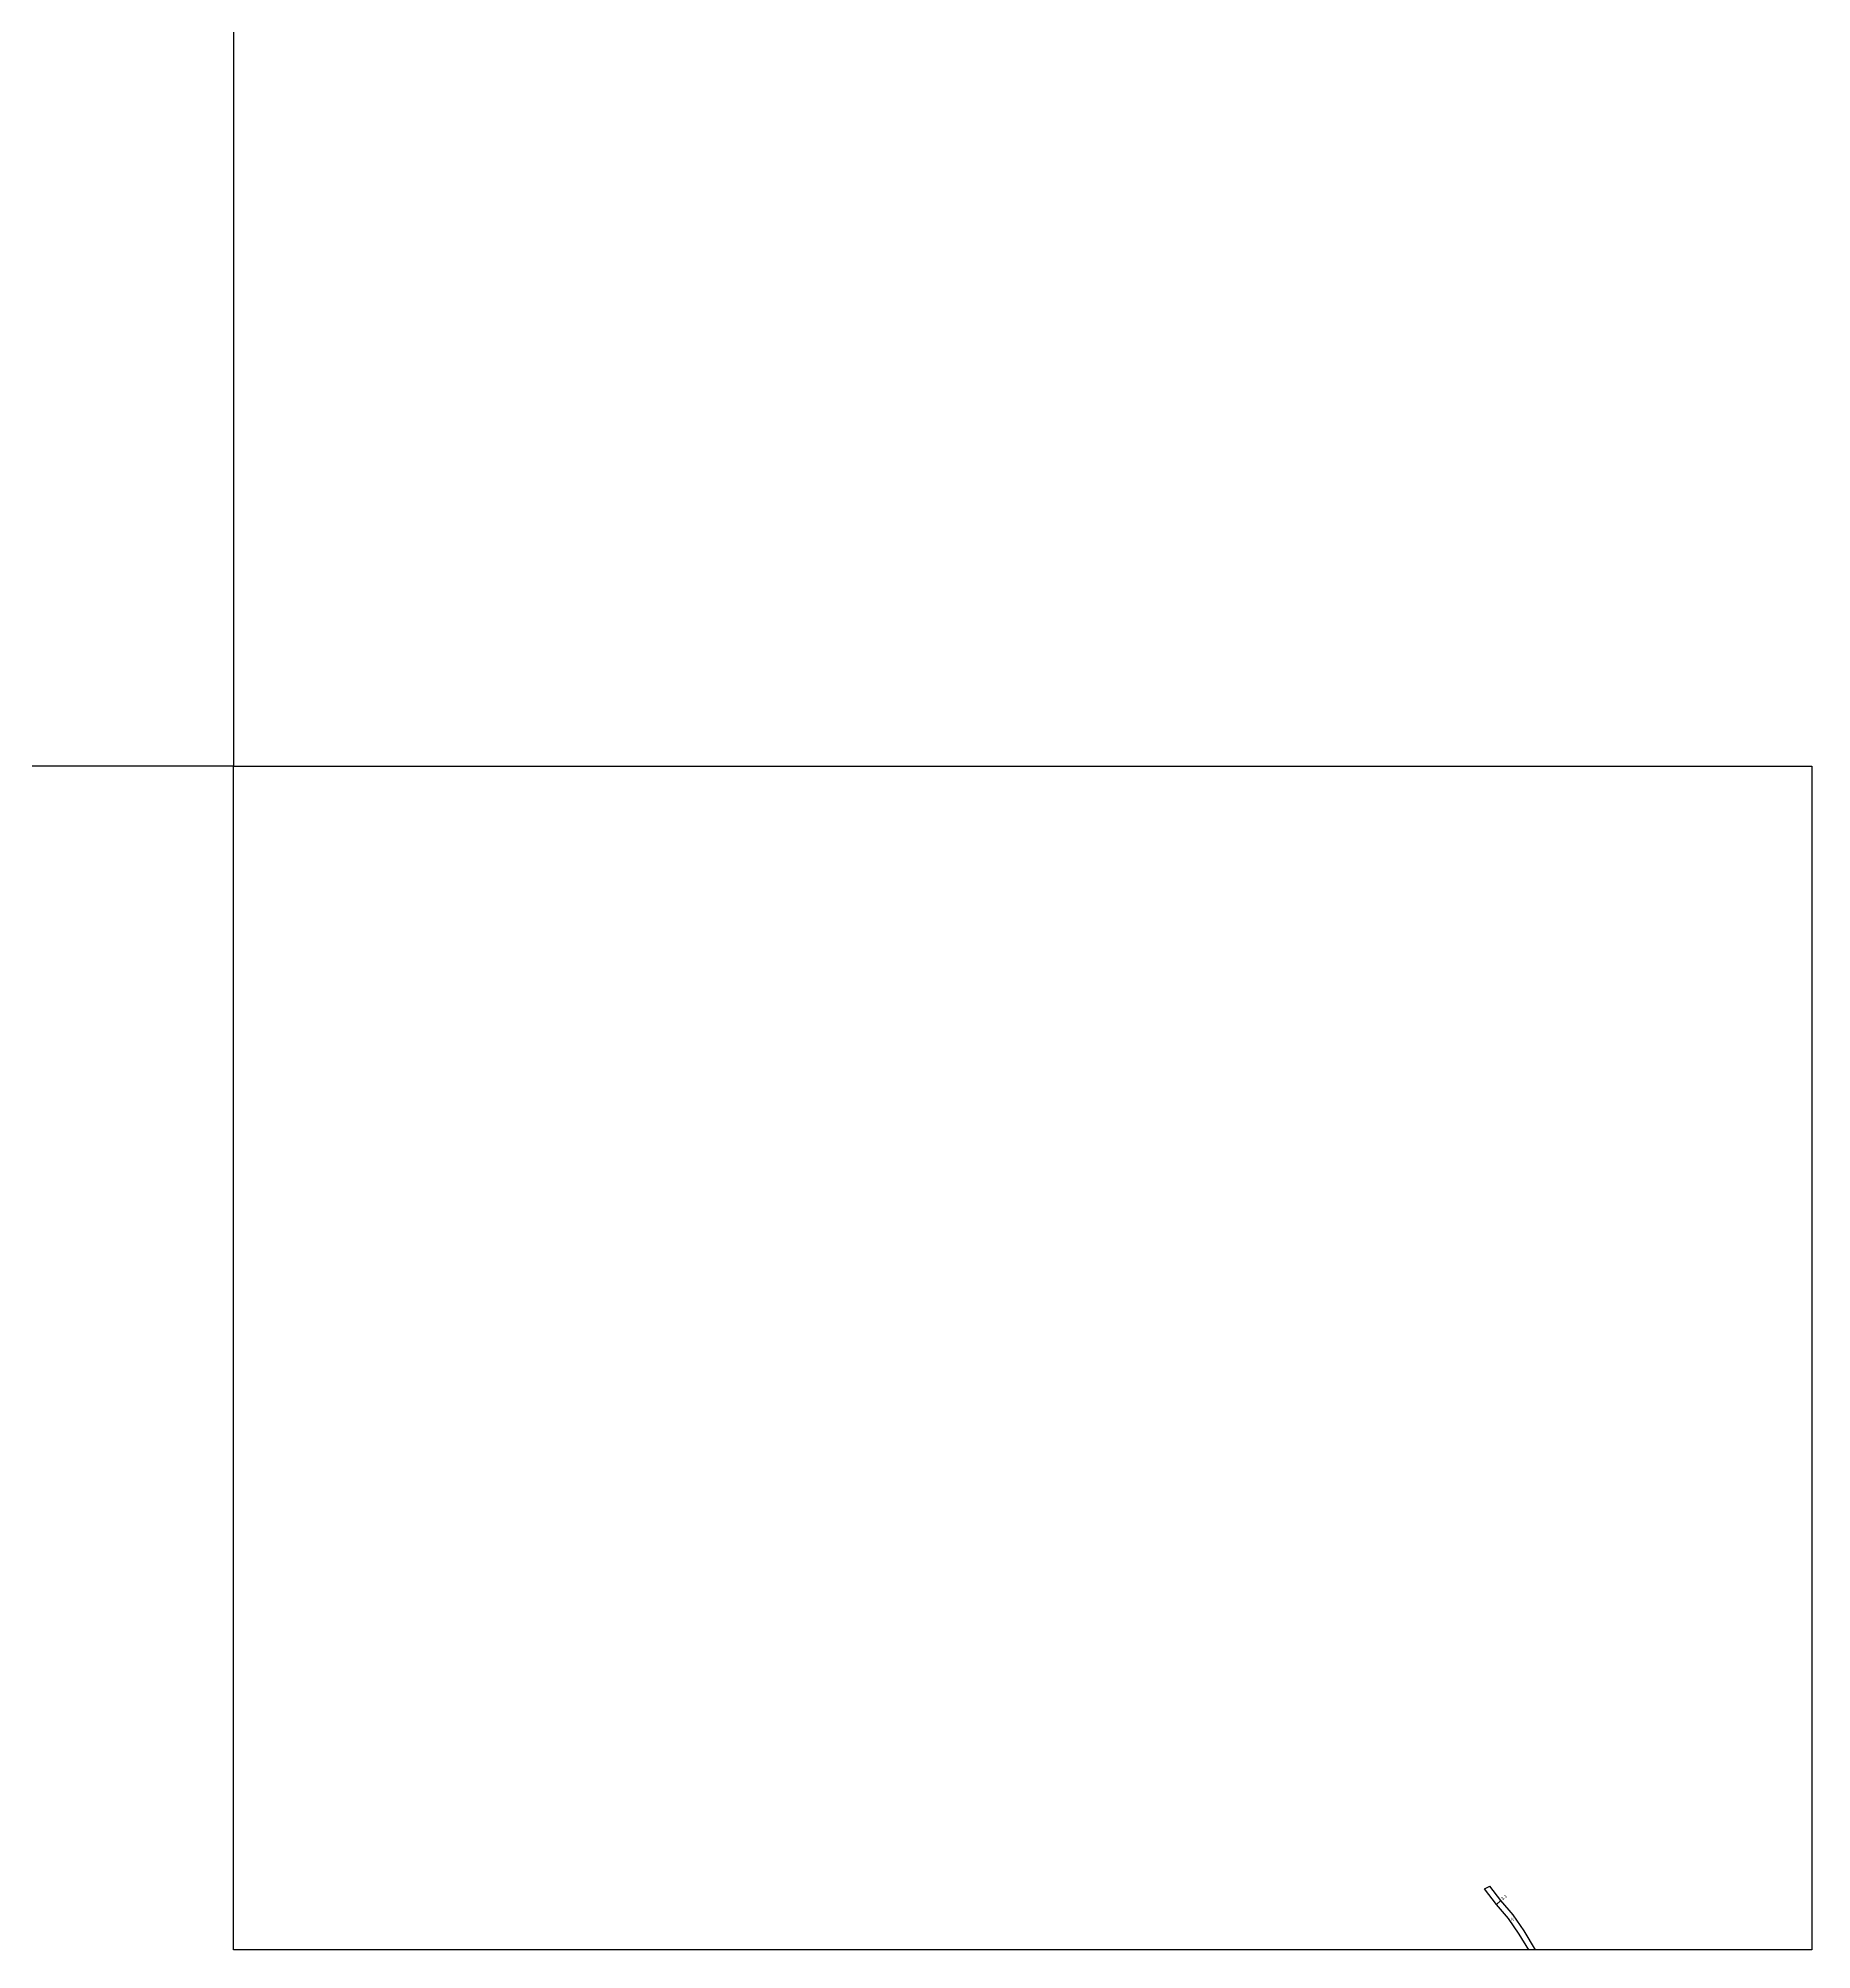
# Model space of a CAD drawing. Header units: metres. Extents: x -20000 to -17600, y -108000 to -105000.
# Drawn here: x -18499 to -17600, y -108000 to -107031 of the extents above; entities that cross this region are included whole.
import ezdxf

# ---------------------------------------------------------------- set-up
doc = ezdxf.new("R2010")
doc.units = ezdxf.units.M
doc.header["$LTSCALE"] = 2.5
for name, color, linetype in [('図郭', 7, 'Continuous'), ('幅員', 7, 'Continuous'), ('舗装', 7, 'Continuous'), ('道路', 7, 'Continuous')]:
    doc.layers.add(name, color=color, linetype=linetype)
doc.styles.get("Standard").update_dxf_attribs({"font": ''})
doc.styles.get('Standard').set_extended_font_data('@MS PGothic')

msp = doc.modelspace()

# ---------------------------------------------------------------- linework, layer by layer
at = {"layer": '図郭'}
for points in [[(-19200, -106800), (-18400, -106800), (-18400, -107400), (-19200, -107400)], [(-18400, -107400), (-17600, -107400), (-17600, -108000), (-18400, -108000)]]:
    msp.add_lwpolyline(points, close=True, dxfattribs=at)
at = {"layer": '幅員'}
msp.add_lwpolyline([(-17759.86, -107977.02), (-17757.51, -107975)], dxfattribs=at)
at = {"layer": '道路'}
for points in [[(-17765.94, -107969.1), (-17763.25, -107967.68)], [(-17743.44, -108000), (-17748.26, -107992.01), (-17753.74, -107984.14), (-17759.86, -107977.02), (-17765.94, -107969.1)], [(-17739.94, -108000), (-17745.74, -107990.38), (-17751.37, -107982.3), (-17757.51, -107975), (-17763.25, -107967.68)]]:
    msp.add_lwpolyline(points, dxfattribs=at)

# ---------------------------------------------------------------- texts
at = {"layer": '幅員'}
msp.add_text('3.1', height=1.6, rotation=40.68579, dxfattribs=at).set_placement((-17756.58, -107975))
at = {"layer": '舗装'}
msp.add_text('K', height=1.6, dxfattribs=at).set_placement((-17752.31, -107985.3))

doc.saveas('drawing.dxf')
